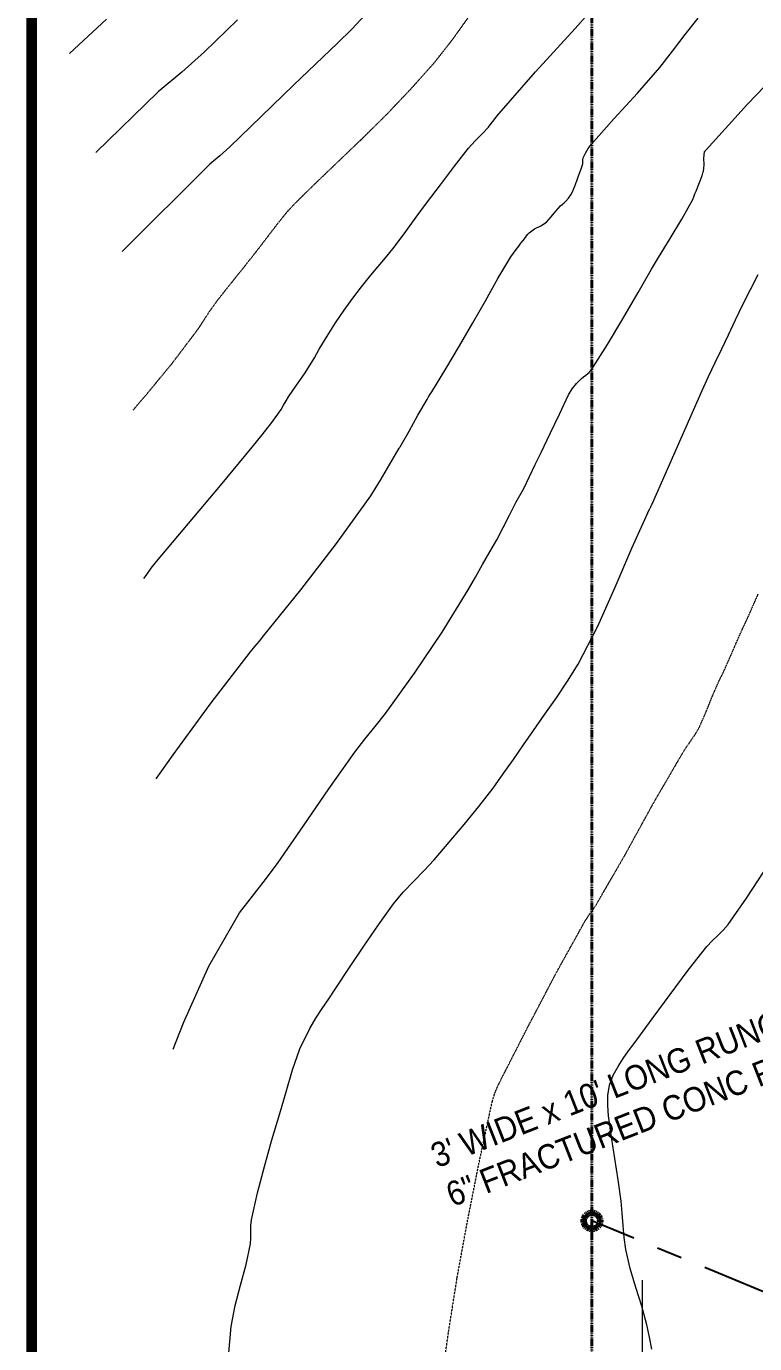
# Model space of a CAD drawing. Header units: inches. Extents: x 2775 to 17527, y 515 to 14737.
# Drawn here: x 5240 to 5773, y 4064 to 5027 of the extents above; entities that cross this region are included whole.
import ezdxf

# ---------------------------------------------------------------- set-up
doc = ezdxf.new("R2010")
doc.units = ezdxf.units.IN
doc.header["$LTSCALE"] = 0.5
doc.header["$MEASUREMENT"] = 0
for name, pattern in [('CENTER', [2, 1.25, -0.25, 0.25, -0.25]), ('HIDDEN', [0.375, 0.25, -0.125]), ('PHANTOM', [2.5, 1.25, -0.25, 0.25, -0.25, 0.25, -0.25])]:
    doc.linetypes.add(name, pattern=pattern)
for name, color, linetype, lineweight in [('ARCHENT RD', 3, 'CENTER', 20), ('LAYOUT', 6, 'CENTER', 25), ('V-BNDY', 3, 'PHANTOM', 40), ('VX-TOPO-MAJR', 1, 'HIDDEN', 20), ('VX-TOPO-MINR', 7, 'CONTINUOUS', 5)]:
    doc.layers.add(name, color=color, linetype=linetype, lineweight=lineweight)
doc.layers.add('TEXT', color=7, linetype='CONTINUOUS')
doc.layers.add('TITLE BLOCK', color=7, linetype='CONTINUOUS')
doc.styles.add('BEI', font='romans.shx', dxfattribs={"width": 0.75})
doc.styles.add('SPHAND', font='SPHAND', dxfattribs={"bigfont": 'SPHAND'})
doc.linetypes.add('FENCE', pattern='A,1,-0.15,["X",BEI,S=0.16,R=180,X=0,Y=0.08],0.35', length=1.5)

msp = doc.modelspace()

# ---------------------------------------------------------------- linework, layer by layer
at = {"layer": 'ARCHENT RD', "color": 7, "linetype": 'FENCE', "lineweight": 20, "ltscale": 75}
msp.add_line((5690.7057, 4110.1551), (5690.6485, 3247.5397), dxfattribs=at)
at = {"layer": 'LAYOUT', "color": 6, "ltscale": 150}
msp.add_line((6932.2344, 3624.9667), (5653.9292, 4153.3888), dxfattribs=at)
msp.add_circle((5653.9292, 4153.3888), 6.0001, dxfattribs=at)
at = {"layer": 'LAYOUT', "color": 30, "lineweight": 106, "ltscale": 150}
msp.add_circle((5653.9292, 4153.3882), 6.0001, dxfattribs=at)
at = {"layer": 'TITLE BLOCK', "color": 7, "linetype": 'Continuous', "lineweight": 30, "ltscale": 0.5, "const_width": 7.9057, "elevation": 48504.8648}
msp.add_lwpolyline([(5401.2923, 1417.0144), (10240.407, 1417.0144), (10240.407, 658.0646), (5244.2686, 658.0646), (5244.2686, 8458.2136), (10240.407, 8458.2136), (10240.407, 1417.0144)], dxfattribs=at)
at = {"layer": 'V-BNDY'}
msp.add_line((5653.9292, 3081.7716), (5653.9292, 7485.7342), dxfattribs=at)
at = {"layer": 'VX-TOPO-MAJR', "flags": 128}
msp.add_lwpolyline([(5318.5244, 4746.2322), (5327.6048, 4756.874), (5347.1693, 4780.5944), (5365.7027, 4805.0861), (5370.217, 4811.9567), (5374.7022, 4818.8445), (5379.4706, 4825.5272), (5389.3568, 4838.0658), (5399.3686, 4850.5079), (5409.2739, 4863.0306), (5413.092, 4868.0145), (5416.8882, 4873.0165), (5420.7069, 4878.003), (5425.777, 4884.5614), (5431.0009, 4890.9938), (5436.6062, 4897.0848), (5449.8748, 4910.1069), (5463.2661, 4922.9864), (5476.6981, 4935.8243), (5479.9009, 4938.8789), (5483.108, 4941.9287), (5486.3097, 4944.9851), (5504.1688, 4962.6696), (5521.4743, 4980.9008), (5538.2594, 4999.6306), (5552.135, 5017.2418), (5565.1931, 5035.4961), (5578.8312, 5053.271), (5597.9454, 5075.0107), (5617.4957, 5096.3967), (5636.5681, 5118.1744), (5664.6775, 5153.6024), (5692.028, 5189.6725), (5719.9911, 5225.2113), (5720.9013, 5226.2166), (5721.8496, 5227.19), (5722.7472, 5228.2063), (5724.0659, 5230.0291), (5725.3134, 5231.9055), (5726.6208, 5233.7374), (5753.7743, 5268.5616), (5781.3088, 5303.0901), (5809.615, 5336.99), (5833.2564, 5363.9582), (5857.0736, 5390.7624), (5880.6197, 5417.799), (5898.462, 5438.8473), (5916.2402, 5459.9514), (5934.0331, 5481.0405), (5952.8194, 5502.7158), (5971.7876, 5524.2382), (5990.4553, 5546.0353), (5996.438, 5555.536), (6001.2009, 5565.8568), (6006.6176, 5575.7658), (6011.5091, 5582.6507), (6016.5105, 5589.4674), (6021.4207, 5596.3376), (6027.6668, 5606.3421), (6033.7264, 5616.4865), (6040.6646, 5626.0089), (6065.3326, 5652.8509), (6091.0755, 5678.5782), (6117.1488, 5703.988), (6124.014, 5710.7261), (6130.8932, 5717.4464), (6137.8084, 5724.1289), (6162.3951, 5746.7146), (6187.4147, 5768.8379), (6212.059, 5791.3971), (6221.1371, 5800.3634), (6229.8932, 5809.6383), (6238.3171, 5819.2211), (6241.1213, 5822.652), (6243.8744, 5826.1217), (6246.6877, 5829.5407), (6283.8152, 5872.5646), (6321.0889, 5915.4687), (6358.222, 5958.4876), (6368.495, 5970.6586), (6378.6941, 5982.8941), (6388.9712, 5995.0617), (6410.7383, 6018.614), (6422.4619, 6030.46)], dxfattribs=at)
at = {"layer": 'VX-TOPO-MAJR'}
msp.add_lwpolyline([(5543.5767, 4033.2194), (5549.123, 4072.5934), (5555.3486, 4111.8584), (5562.9756, 4153.4376), (5571.1863, 4194.9049), (5580.0645, 4236.2913), (5581.2003, 4240.9854), (5582.5695, 4245.611), (5584.276, 4250.1317), (5585.098, 4251.9513), (5585.9701, 4253.7403), (5586.8691, 4255.5183), (5606.9545, 4294.8878), (5627.4603, 4333.9887), (5648.9097, 4372.5978), (5651.4314, 4376.4401), (5654.1635, 4380.146), (5656.7558, 4383.9392), (5678.2422, 4421.0996), (5698.9205, 4458.7742), (5720.5296, 4495.8661), (5723.7139, 4500.6973), (5727.0131, 4505.4581), (5730.2113, 4510.2898), (5731.0525, 4511.6752), (5731.8488, 4513.0856), (5732.5908, 4514.5263), (5737.5182, 4525.7234), (5742.0506, 4537.0872), (5746.9283, 4548.2878), (5747.9183, 4550.2291), (5748.9413, 4552.1554), (5749.9092, 4554.108), (5754.6429, 4564.7484), (5759.2609, 4575.443), (5763.9924, 4586.0843), (5765.1537, 4588.5414), (5766.3349, 4590.9897), (5767.4878, 4593.4518), (5775.4286, 4611.4713)], dxfattribs=at)
at = {"layer": 'VX-TOPO-MINR', "ltscale": 50}
for points in [[(5326.1976, 4622.9223), (5327.8746, 4625.2941), (5331.6257, 4630.463), (5335.5314, 4635.5088), (5358.9162, 4663.2948), (5382.3536, 4691.0473), (5405.5171, 4719.0419), (5412.7519, 4728.0364), (5419.807, 4737.1676), (5426.5493, 4746.5396), (5428.4817, 4749.6354), (5430.279, 4752.8133), (5432.1455, 4755.9459), (5437.8217, 4764.3878), (5443.6261, 4772.7526), (5449.1993, 4781.2642), (5450.9999, 4784.3519), (5452.7293, 4787.4825), (5454.5057, 4790.5866), (5460.3616, 4800.2627), (5466.3818, 4809.8345), (5472.698, 4819.2259), (5478.9913, 4827.8829), (5485.5089, 4836.3588), (5492.1698, 4844.7258), (5497.5478, 4851.1588), (5502.9993, 4857.5291), (5508.2675, 4864.0457), (5516.5502, 4875.1229), (5524.7091, 4886.2931), (5532.9134, 4897.4309), (5543.0821, 4910.9491), (5553.3486, 4924.3915), (5563.7408, 4937.7374), (5568.4352, 4942.9506), (5573.459, 4947.8783), (5578.2538, 4953.0035), (5580.3318, 4955.694), (5582.3263, 4958.4539), (5584.4087, 4961.141), (5612.7684, 4993.3963), (5641.7752, 5025.1268), (5670.073, 5057.4384)], [(5299.0369, 5031.852), (5271.8443, 5006.8917)], [(5394.6967, 5031.4248), (5386.6321, 5023.6569), (5378.5866, 5015.8681), (5370.5394, 5008.0824), (5353.9152, 4993.2355), (5336.7914, 4978.9365), (5291.0768, 4934.481)], [(5488.4527, 5035.3086), (5478.3362, 5024.6509), (5467.896, 5014.3128), (5457.1681, 5004.0759), (5446.422, 4993.8608), (5435.6974, 4983.6246), (5420.1133, 4968.614), (5404.5664, 4953.5629), (5389.016, 4938.5179), (5381.888, 4932.1519), (5374.5459, 4926.0209), (5310.3094, 4862.0704)], [(5335.3056, 4476.5574), (5347.6816, 4494.0617), (5375.365, 4532.208), (5404.189, 4569.4465), (5407.4975, 4573.3777), (5410.8134, 4577.3041), (5414.0906, 4581.2648), (5440.9571, 4614.6657), (5467.1561, 4648.5742), (5492.1933, 4683.3771), (5499.3695, 4694.873), (5506.0437, 4706.6743), (5512.9749, 4718.3071), (5513.1915, 4718.6293), (5513.413, 4718.9484), (5513.6257, 4719.2732), (5520.2798, 4730.7572), (5526.6696, 4742.4007), (5533.3263, 4753.8831), (5534.5309, 4755.7846), (5535.7524, 4757.6758), (5536.9473, 4759.5835), (5547.0165, 4776.3165), (5557.0034, 4793.099), (5566.9519, 4809.9029), (5576.0757, 4826.0708), (5585.0528, 4842.3253), (5594.653, 4858.2223), (5596.4935, 4860.872), (5598.4333, 4863.4484), (5600.399, 4866.0058), (5602.0162, 4868.1253), (5603.6363, 4870.2422), (5605.2577, 4872.3585), (5606.1683, 4873.5355), (5607.0911, 4874.7028), (5608.028, 4875.8594), (5611.9018, 4878.7767), (5616.4951, 4880.8624), (5620.6243, 4883.5171), (5624.1735, 4887.451), (5627.5142, 4891.6093), (5631.036, 4895.5642), (5632.2887, 4896.6767), (5633.5933, 4897.7453), (5634.8316, 4898.8985), (5636.8191, 4901.1613), (5638.5647, 4903.595), (5639.9286, 4906.2396), (5640.6696, 4908.0775), (5641.3965, 4909.9185), (5642.1115, 4911.7642), (5642.2743, 4912.1884), (5642.4367, 4912.6127), (5642.5989, 4913.0372), (5644.2045, 4917.376), (5645.7411, 4921.7396), (5647.2369, 4926.113), (5647.3978, 4927.5726), (5647.3002, 4929.0842), (5647.5008, 4930.5491), (5649.114, 4934.0665), (5651.1324, 4937.337), (5653.4848, 4940.3913), (5670.2137, 4959.2611), (5687.1881, 4977.7484), (5703.578, 4996.7023), (5712.9665, 5008.6729), (5722.2025, 5020.7826), (5731.6447, 5032.7136)], [(5347.6065, 4278.8812), (5355.3144, 4298.1584), (5373.8303, 4339.5697), (5396.2425, 4378.4845), (5405.6598, 4390.7061), (5415.1891, 4402.8949), (5424.4186, 4415.2927), (5443.0825, 4442.2165), (5461.5525, 4469.3019), (5480.4404, 4496.0775), (5487.8385, 4505.597), (5495.4971, 4514.923), (5502.9278, 4524.4326), (5524.1263, 4553.8776), (5544.4557, 4583.9056), (5563.5159, 4614.7506), (5568.7666, 4623.9624), (5573.9258, 4633.2204), (5579.1486, 4642.44), (5580.8785, 4645.3718), (5582.6239, 4648.2952), (5584.3313, 4651.2404), (5589.1331, 4660.2762), (5593.7102, 4669.4329), (5598.3863, 4678.5347), (5600.3108, 4681.9246), (5602.2787, 4685.2919), (5604.1041, 4688.7335), (5608.3161, 4697.5026), (5612.5137, 4706.2785), (5616.7094, 4715.0552), (5623.4255, 4729.1259), (5630.1315, 4743.2017), (5636.8541, 4757.2728), (5639.469, 4761.6003), (5642.7352, 4765.5173), (5646.3581, 4769.143), (5647.8813, 4770.4231), (5649.4696, 4771.6128), (5651.0015, 4772.8722), (5651.874, 4773.6681), (5652.7096, 4774.4993), (5653.434, 4775.4231), (5665.2448, 4794.1012), (5676.6198, 4812.9713), (5687.7354, 4831.9968), (5692.6766, 4840.5537), (5697.612, 4849.1134), (5702.554, 4857.6685), (5711.0881, 4871.6959), (5719.7058, 4885.6756), (5727.6056, 4900.0826), (5728.4955, 4902.1054), (5729.2741, 4904.1723), (5730.0402, 4906.2442), (5731.5044, 4910.0588), (5732.9646, 4913.8744), (5734.4227, 4917.6916), (5734.7768, 4918.6485), (5735.1157, 4919.6109), (5735.4456, 4920.5754), (5735.9706, 4925.3383), (5735.6523, 4930.2706), (5736.3066, 4935.0505), (5736.329, 4935.0991), (5736.3569, 4935.1444), (5736.3895, 4935.1867), (5736.6211, 4935.4479), (5736.856, 4935.7039), (5737.0829, 4935.9663), (5737.2129, 4936.132), (5737.3408, 4936.2996), (5737.4715, 4936.4648), (5767.5868, 4969.8718), (5798.9656, 5002.2203)]]:
    msp.add_lwpolyline(points, dxfattribs=at)
at = {"layer": 'VX-TOPO-MINR'}
for points in [[(5387.7394, 4048.5839), (5390.1818, 4076.1444), (5392.9918, 4091.3942), (5397.0048, 4106.4582), (5401.1317, 4121.4971), (5404.2834, 4136.6716), (5404.5924, 4141.0429), (5404.5126, 4145.4645), (5404.4871, 4149.8832), (5404.9593, 4154.2464), (5409.3241, 4173.8427), (5414.3608, 4193.2523), (5419.8857, 4212.5556), (5425.7148, 4231.833), (5430.2985, 4247.7819), (5434.8914, 4263.7015), (5440.3505, 4279.2589), (5447.5327, 4294.121), (5451.9893, 4301.4646), (5456.6578, 4308.6243), (5461.44, 4315.6944), (5466.2378, 4322.7693), (5476.7229, 4338.5204), (5487.2, 4354.2605), (5497.8615, 4369.8736), (5508.8997, 4385.2436), (5515.8479, 4393.639), (5523.3792, 4401.5359), (5531.0553, 4409.3117), (5538.4379, 4417.3434), (5549.5132, 4430.2203), (5560.5291, 4443.1515), (5571.2887, 4456.2914), (5581.5949, 4469.7946), (5589.1075, 4480.2571), (5596.4983, 4490.7952), (5603.8229, 4501.3781), (5611.1372, 4511.9749), (5619.5455, 4523.9278), (5627.9662, 4535.8661), (5636.1393, 4547.9721), (5643.8046, 4560.4283), (5658.217, 4588.1103), (5670.9596, 4616.588), (5683.2046, 4645.3012), (5696.1244, 4673.6897), (5696.3382, 4674.1251), (5696.5536, 4674.5598), (5696.7679, 4674.9951), (5696.9786, 4675.432), (5697.363, 4676.2474), (5697.7433, 4677.0647), (5698.1198, 4677.8838), (5698.4929, 4678.7044), (5707.5663, 4699.1154), (5716.4838, 4719.5954), (5725.4146, 4740.0696), (5734.5283, 4760.4634), (5739.2351, 4770.6623), (5744.0197, 4780.8242), (5748.8507, 4790.9649), (5753.6966, 4801.1002), (5758.9864, 4812.2376), (5764.3139, 4823.3558), (5769.8091, 4834.3895), (5775.6023, 4845.2734)], [(5697.7538, 4059.5322), (5696.0654, 4068.4239), (5694.1961, 4077.2655), (5690.3992, 4091.0725), (5685.9999, 4104.7452), (5681.8012, 4118.4687), (5678.6059, 4132.4283), (5677.4259, 4141.2288), (5676.6816, 4150.0815), (5676.057, 4158.9476), (5675.2361, 4167.7883), (5673.1259, 4183.4371), (5670.6663, 4199.0496), (5668.1989, 4214.6568), (5666.0649, 4230.2896), (5665.4469, 4237.7059), (5665.5757, 4245.1577), (5666.8072, 4252.5604), (5669.4973, 4259.8294), (5672.9963, 4266.2034), (5676.7854, 4272.0298), (5680.7761, 4277.5878), (5684.88, 4283.1562), (5697.9549, 4301.0854), (5711.084, 4318.9102), (5724.4015, 4336.5648), (5738.0415, 4353.9838), (5741.8168, 4358.0919), (5745.9099, 4361.9238), (5749.9395, 4365.804), (5753.5242, 4370.0572), (5766.9074, 4389.3937), (5779.9558, 4408.9598)]]:
    msp.add_lwpolyline(points, dxfattribs=at)

# ---------------------------------------------------------------- texts
at = {"layer": 'TEXT', "style": 'SPHAND', "width": 0.92}
for s, p in [("3' WIDE x 10' LONG RUNOFF MAT", (5540.7547, 4191.8318, -44734.3935)), ('6" FRACTURED CONC RIPRAP', (5551.9335, 4163.3625, -44734.3935))]:
    msp.add_text(s, height=18.000321, rotation=21.3637526, dxfattribs=at).set_placement(p)

doc.saveas('drawing.dxf')
